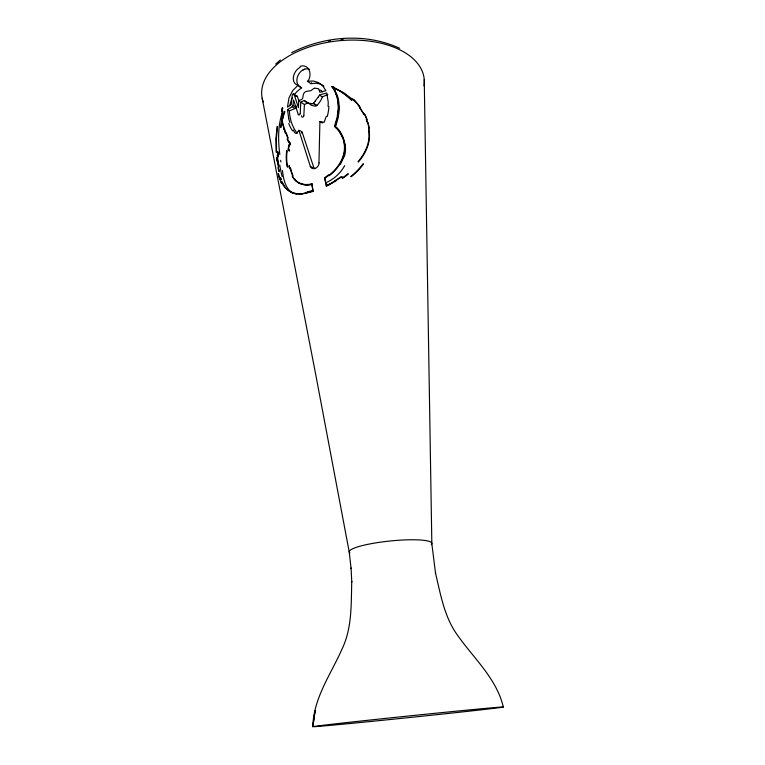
<?xml version="1.0" encoding="UTF-8"?>
<svg xmlns="http://www.w3.org/2000/svg" width="765" height="765" viewBox="0 0 765 765"><rect width="100%" height="100%" fill="white"/><g stroke="black" fill="none" stroke-linecap="round" stroke-linejoin="round"><path stroke-width="1.15" d="M369.189 134.984L368.615 127.841L369.572 135.309M318.957 162.955L319.913 121.501L324.111 122.381L326.263 116.357M338.579 109.051L337.528 117.762L334.927 126.588L336.284 127.755M300.243 113.536L300.741 102.137L304.336 100.502L308.132 102.969L311.709 103.772M303.829 115.773L304.422 104.499L300.741 102.137M282.333 111.279L282.228 116.529M282.763 111.604L282.256 117.399M328.08 106.507L328.223 102.94A45.087 39.828 -39.7 0 0 328.223 102.051L326.77 92.948L319.435 94.994L322.275 96.897L327.822 94.544M288.749 118.661L287.477 109.701L292.192 106.689A1.434 0.937 -71.4 0 0 292.957 105.293L293.588 99.995L298.283 114.521M368.883 139.077C367.793 147.549 363.49 155.314 357.991 161.731M288.998 150.762L289.141 149.787M289.419 151.068L289.562 150.093M312.828 726.74L315.103 710.761L312.828 726.664C313.43 697.871 331.168 673.917 342.318 648.433C352.168 627.587 351.087 604.034 351.757 581.563L351.776 582.117L351.068 567.984L351.097 568.577L349.223 551.967L315.601 373.884L262.175 98.216M295.07 108.525A1.396 1.071 -62.4 0 0 295.969 107.186L296.179 105.895M277.14 126.349L275.935 138.455L276.146 152.178M277.561 126.655L276.356 138.752L276.567 152.474M289.906 105.006L291.216 100.378A19.651 15.195 -61.9 0 1 292.498 97.566M344.441 155.764L340.425 164.198M282.744 111.154C277.819 125.068 277.953 140.148 279.827 154.607M319.349 95.204L318.47 97.05M335.873 127.372L334.515 126.263L337.126 117.437L338.178 108.726A53.244 48.386 -25.6 0 0 338.159 106.268L337.719 100.798M335.462 127.067L338.044 118.24L339.067 111.633A52.364 48.032 -13 0 0 339.258 107.09L338.752 101.544A42.429 38.948 -16.4 0 0 337.403 95.855M281.883 109.644L282.677 107.875L282.304 109.969M294.085 94.984L296.963 91.542L301.62 87.765A10.127 7.746 -61 0 1 296.858 80.134A10.098 7.727 -61 0 1 309.395 69.213M314.252 168.797A5.307 4.217 -63.7 0 1 314.09 168.434L302.146 132.163C297.097 126.856 296.877 138.618 293.32 129.993M358.383 162.037C363.882 155.62 368.185 147.865 369.266 139.393A43.318 38.145 30.2 0 0 369.476 135.29M301.381 133.014L302.146 132.163M315.39 101.21L313.822 102.768A11.485 8.644 -50.9 0 1 313.373 103.199L313.229 103.285M316.815 105.474L317.456 104.843A18.475 14.239 -61.4 0 0 320.315 101.095A14.105 10.892 -61.3 0 0 322.314 96.906M275.696 64.031L280.401 60.005M328.826 175.405C338.532 168.032 346.191 155.945 344.135 143.342M329.237 175.701C338.933 168.329 346.593 156.251 344.527 143.657M341.066 176.753L334.716 180.856M341.467 177.05L330.996 183.523M341.869 177.317L342.644 176.82M336.179 180.779L330.356 183.944M303.026 69.921L304.709 69.175M291.666 52.68C324.589 35.898 365.775 32.618 399.703 48.31M287.477 109.701L289.409 110.896L295.06 108.496L292.192 106.689M304.422 104.499L308.085 102.931L311.164 105.111A20.875 16.122 -60.7 0 0 313.793 105.895L314.224 105.972A17.672 13.665 -60.8 0 0 315.008 106.086L316.069 106.019A2.199 1.702 -61.5 0 0 316.586 105.666L313.076 103.39A1.999 1.607 -52.9 0 1 312.091 103.811L311.996 103.782M309.672 192.273L305.168 193.325M311.852 183.839L313.038 191.26L311.852 183.839C305.761 185.417 297.853 184.595 294.42 178.589M314.463 88.319A7.784 6.77 -59.1 0 1 314.979 88.166L318.546 88.75L319.904 92.249L325.89 90.672L322.706 85.804L318.422 82.553L313.191 80.994L307.367 81.253L310.973 83.701L316.194 83.203L319.77 83.873A19.737 15.29 -61.5 0 1 323.92 86.292M306.536 192.551C288.357 198.68 284.045 184.394 282.448 170.538M306.956 192.837C297.193 195.878 284.896 192.13 281.73 181.668M303.112 193.669L301.18 193.899M319.56 90.174L320.21 90.127A4.361 3.376 -61 0 1 321.816 91.121L322.323 92.068M296.571 193.937L294.984 193.717M336.543 94.793L333.789 89.342A33.937 30.705 -35.9 0 0 331.924 86.636L334.2 87.459M331.962 86.608L334.601 87.803M293.062 193.22L291.972 192.79M308.046 102.94L306.287 102.127M298.857 130.193L310.322 166.34L314.09 168.434M289.82 191.546L285.517 187.884L282.151 181.946M291.293 192.455L289.782 191.432M292.976 105.283L295.978 107.186M319.913 121.501L322.323 123.022M299.105 101.516L297.413 96.514L294.104 94.372L298.436 107.664L298.685 101.516A1.32 0.975 -67.1 0 1 299.555 100.167C303.772 99.68 302.519 97.012 303.466 94.124C304.671 90.174 309.261 91.647 311.47 90.366A8.061 6.962 -57.1 0 1 314.444 88.252M313.363 103.17L316.844 105.446M301.62 87.765L297.977 85.345L292.766 90.471L288.998 97.853L287.458 107.11L291.178 104.719L292.23 95.424A1.387 0.956 -69.2 0 1 293.416 93.894M334.515 126.263L335.328 126.942M332.364 86.952L343.495 92.565L352.828 99.526M353.306 99.957L355.4 101.927M352.445 99.335L353.172 100.024M352.053 99.001L352.78 99.689M356.308 102.826L356.978 103.524M357.848 104.451L359.139 105.886M304.355 100.521L304.594 100.808A8.53 6.589 -59.5 0 0 304.996 101.2L305.139 101.343A12.804 9.935 -56.8 0 0 306.268 102.156M359.76 107.492L360.392 108.372M359.368 107.157L364.216 114.501M360.219 108.334L363.824 114.176M290.126 144.059L290.633 144.815L289.696 143.753M340.377 132.861L339.163 131.121A35.563 32.589 -43.3 0 0 335.787 127.526M339.976 132.546L338.761 130.805A35.582 32.599 -43.3 0 0 335.376 127.2M334.726 90.117L337.365 95.874M289.304 142.739L287.497 139.24M288.883 142.443L287.076 138.934M292.603 176.304C295.978 183.504 304.843 186.67 312.273 184.126C304.7 186.459 295.653 183.361 292.182 176.017M297.413 96.514L297.279 96.256A1.339 1.023 -62 0 0 295.72 96.62M288.424 140.253L288.893 141.248M366.645 119.77L367.611 122.515M366.253 119.445L367.229 122.19M336.351 94.305L334.19 89.687A33.918 30.686 -35.9 0 0 332.326 86.98M335.95 93.971L336.753 95.386A43.624 39.79 -22.9 0 1 338.13 101.037L338.589 106.603M336.122 94.411L336.648 95.09M336.246 94.755L336.351 95.051A43.653 39.809 -23 0 1 337.738 100.703M503.341 707.032A95.826 0.813 -5.9 0 0 361.95 720.917A95.826 0.813 -5.9 0 0 358.823 722.648A95.826 0.813 -5.9 0 0 503.341 707.032C496.705 678.985 474.549 659.095 458.369 636.413C444.455 618.024 440.697 594.74 435.448 572.88L435.562 573.425L431.843 543.819L424.24 79.684M281.348 179.785L280.707 177.786M280.927 179.507L280.286 177.499M301.41 115.735L301.754 116.749A1.301 1.004 -62.4 0 0 303.772 115.783M289.868 122.505L288.95 119.455A46.952 28.898 -74.8 0 1 288.73 118.68M284.245 129.505L283.576 126.215M283.825 129.189L283.633 126.541M289.983 168.864L289.686 167.382M289.543 168.482L289.017 165.556M279.168 171.676L278.431 167.87M279.12 171.436L278.9 170.337M278.862 170.155L278.709 169.381M278.011 167.583L278.307 169.161M283.232 126.311L283.27 124.303M289.266 167.086L289.16 166.521M283.079 125.489L282.849 123.987M289.572 166.713L289.438 165.852M280.908 161.941L280.65 160.344M345.235 144.174L345.531 149.347A29.854 27.664 -7.5 0 1 344.566 155.792M277.475 161.597L277.016 157.743M277.054 161.31L276.605 157.456M282.696 118.432L282.677 117.887M282.275 118.164L282.266 117.676M282.668 117.609L282.648 116.739M338.56 106.603A53.215 48.367 -25.6 0 1 338.541 109.051M334.468 88.204A63.897 57.729 79.5 0 1 351.671 100.282M353.65 99.546A64.767 62.338 -61 0 1 360.086 107.243M364.723 114.281A51.982 48.233 16.3 0 1 367.114 119.636M367.879 122.467A46.263 41.281 27.1 0 1 369.237 128.147M367.496 122.142A46.292 41.3 27 0 1 368.854 127.832M363.461 164.083A59.517 45.078 -25.3 0 1 351.164 176.763M348.371 174.047A55.08 30.16 -32.9 0 1 342.567 178.398M330.317 184.269A47.076 18.57 -33 0 1 326.454 186.239M330.346 183.667A44.552 13.464 -30.2 0 1 326.559 185.541M329.906 184.011A47.105 18.599 -33 0 1 326.033 185.981M328.96 175.223A32.025 18.905 -42.1 0 1 324.943 178.054M344.69 165.642A33.392 27.416 -36.1 0 1 326.492 182.51M340.253 132.947A32.627 30.151 -19.1 0 1 344.632 143.638M336.686 127.344A33.88 31.269 -55.6 0 1 344.795 144.279M332.909 87.287A34.062 31.202 -37.5 0 1 334.764 90.098M369.093 134.975A43.347 38.174 30.2 0 1 368.807 139.058M363.126 163.796A59.546 45.145 -25.3 0 1 350.8 176.505M347.96 173.741A55.128 30.198 -32.9 0 1 342.146 178.092M334.812 181.095A48.817 20.425 -33.3 0 1 330.853 183.361M328.539 174.917A32.034 18.896 -42.1 0 1 324.532 177.738M339.851 132.622A32.646 30.17 -19.2 0 1 344.231 143.323M349.959 552.99A41.559 6.655 -5.9 0 1 390.112 540.998A41.559 6.655 -5.9 0 1 431.307 544.661M300.062 66.326A10.203 8.214 -69.4 0 1 309.012 69.873A10.203 8.214 -69.4 0 1 307.702 81.568M298.025 85.211A10.136 7.325 -58.9 0 1 293.358 77.246A10.136 7.325 -58.9 0 1 300.157 67.301M328.921 106.44A49.964 43.662 -42.4 0 1 327.257 116.49M319.082 162.935A5.326 4.38 -59.5 0 1 315.103 168.434M300.129 113.555A1.281 0.899 -69 0 1 298.302 114.511M315.027 168.29A5.326 4.064 -58.5 0 1 310.274 166.368M312.981 190.37A47.698 17.107 -32.3 0 1 306.975 191.996M281.874 111.346A34.358 21.458 -78.3 0 1 282.209 107.875M282.457 124.303A42.936 23.208 -79.9 0 1 281.845 118.412M285.412 133.311A54.698 28.936 -80.1 0 1 284.207 128.797M287.774 137.949A58.092 31.929 -78.6 0 1 285.938 132.747M290.012 143.323A57.461 35.209 -71.3 0 1 289.227 141.984M288.042 149.644A37.122 26.804 -81.1 0 1 289.151 144.136M334.066 87.851A63.944 57.777 79.6 0 1 351.298 99.928M353.248 99.211A64.805 62.376 -60.9 0 1 359.693 106.918M364.341 113.956A52.02 48.262 16.2 0 1 366.731 119.311M313.363 190.724A47.669 17.155 -32.3 0 1 307.348 192.34M312.914 191.413A44.246 12.651 -30 0 1 309.538 192.417M288.462 149.94A37.093 26.794 -81.1 0 1 289.581 144.442M287.63 167.105A33.105 21.104 -80.7 0 1 287.152 150.848M292.995 175.615A30.361 15.625 -82.7 0 1 290.633 168.224M282.295 111.671A34.339 21.458 -78.3 0 1 282.629 108.19M282.878 124.618A42.907 23.208 -79.9 0 1 282.266 118.728M285.833 133.626A54.659 28.936 -80.1 0 1 284.628 129.103M288.195 138.255A58.054 31.929 -78.6 0 1 286.359 133.062M290.432 143.629A57.423 35.209 -71.3 0 1 289.648 142.29M281.797 183.409A45.374 14.468 -87.1 0 1 280.908 181.334M280.306 180.033A38.164 9.859 88.3 0 1 278.527 173.818M278.747 167.057A39.847 8.731 86.2 0 1 277.858 161.032M278.431 156.777A49.916 15.061 87.7 0 1 278.039 151.967M280.908 127.65A68.075 53.387 83.4 0 1 284.924 111.671M289.983 144.48A57.136 33.851 -70.1 0 1 289.658 143.973M278.278 162.008A49.343 14.669 82.9 0 1 277.226 155.056M282.122 176.619A34.358 4.791 82 0 1 279.713 164.915M287.21 166.808A33.125 21.104 -80.7 0 1 286.732 150.542M292.574 175.328A30.38 15.625 -82.7 0 1 290.212 167.937M281.377 183.131A45.403 14.459 -87.1 0 1 280.487 181.066M279.885 179.756A38.183 9.849 88.3 0 1 278.106 173.531M278.336 166.77A39.866 8.721 86.2 0 1 277.437 160.746M278.011 156.481A49.945 15.042 87.7 0 1 277.618 151.671M280.497 127.344A68.114 53.397 83.4 0 1 284.523 111.355M289.399 110.896A36.051 28.018 -61.3 0 0 289.772 115.429L290.939 120.803A51.494 40.134 -60.5 0 0 295.835 131.475A45.824 35.726 -60.8 0 0 297.183 133.378M315.132 100.961A19.393 14.028 -50.1 0 0 316.901 98.828A16.849 12.842 -50.4 0 0 318.125 96.973M292.603 130.892A51.829 34.817 -67.5 0 1 288.749 123.519M311.661 82.706A10.127 7.746 -61 0 1 310.973 83.701M293.722 93.904A1.387 0.956 -69.2 0 1 294.2 94.267M263.217 101.965A81.626 46.684 -5.9 0 1 338.656 40.784A81.626 46.684 -5.9 0 1 423.982 85.89M328.386 40.994A78.049 44.858 -5.9 0 1 330.48 40.641M341.075 39.359A78.049 44.858 -5.9 0 1 343.198 39.206M326.492 185.847L324.695 178.302L326.492 185.847"/></g></svg>
